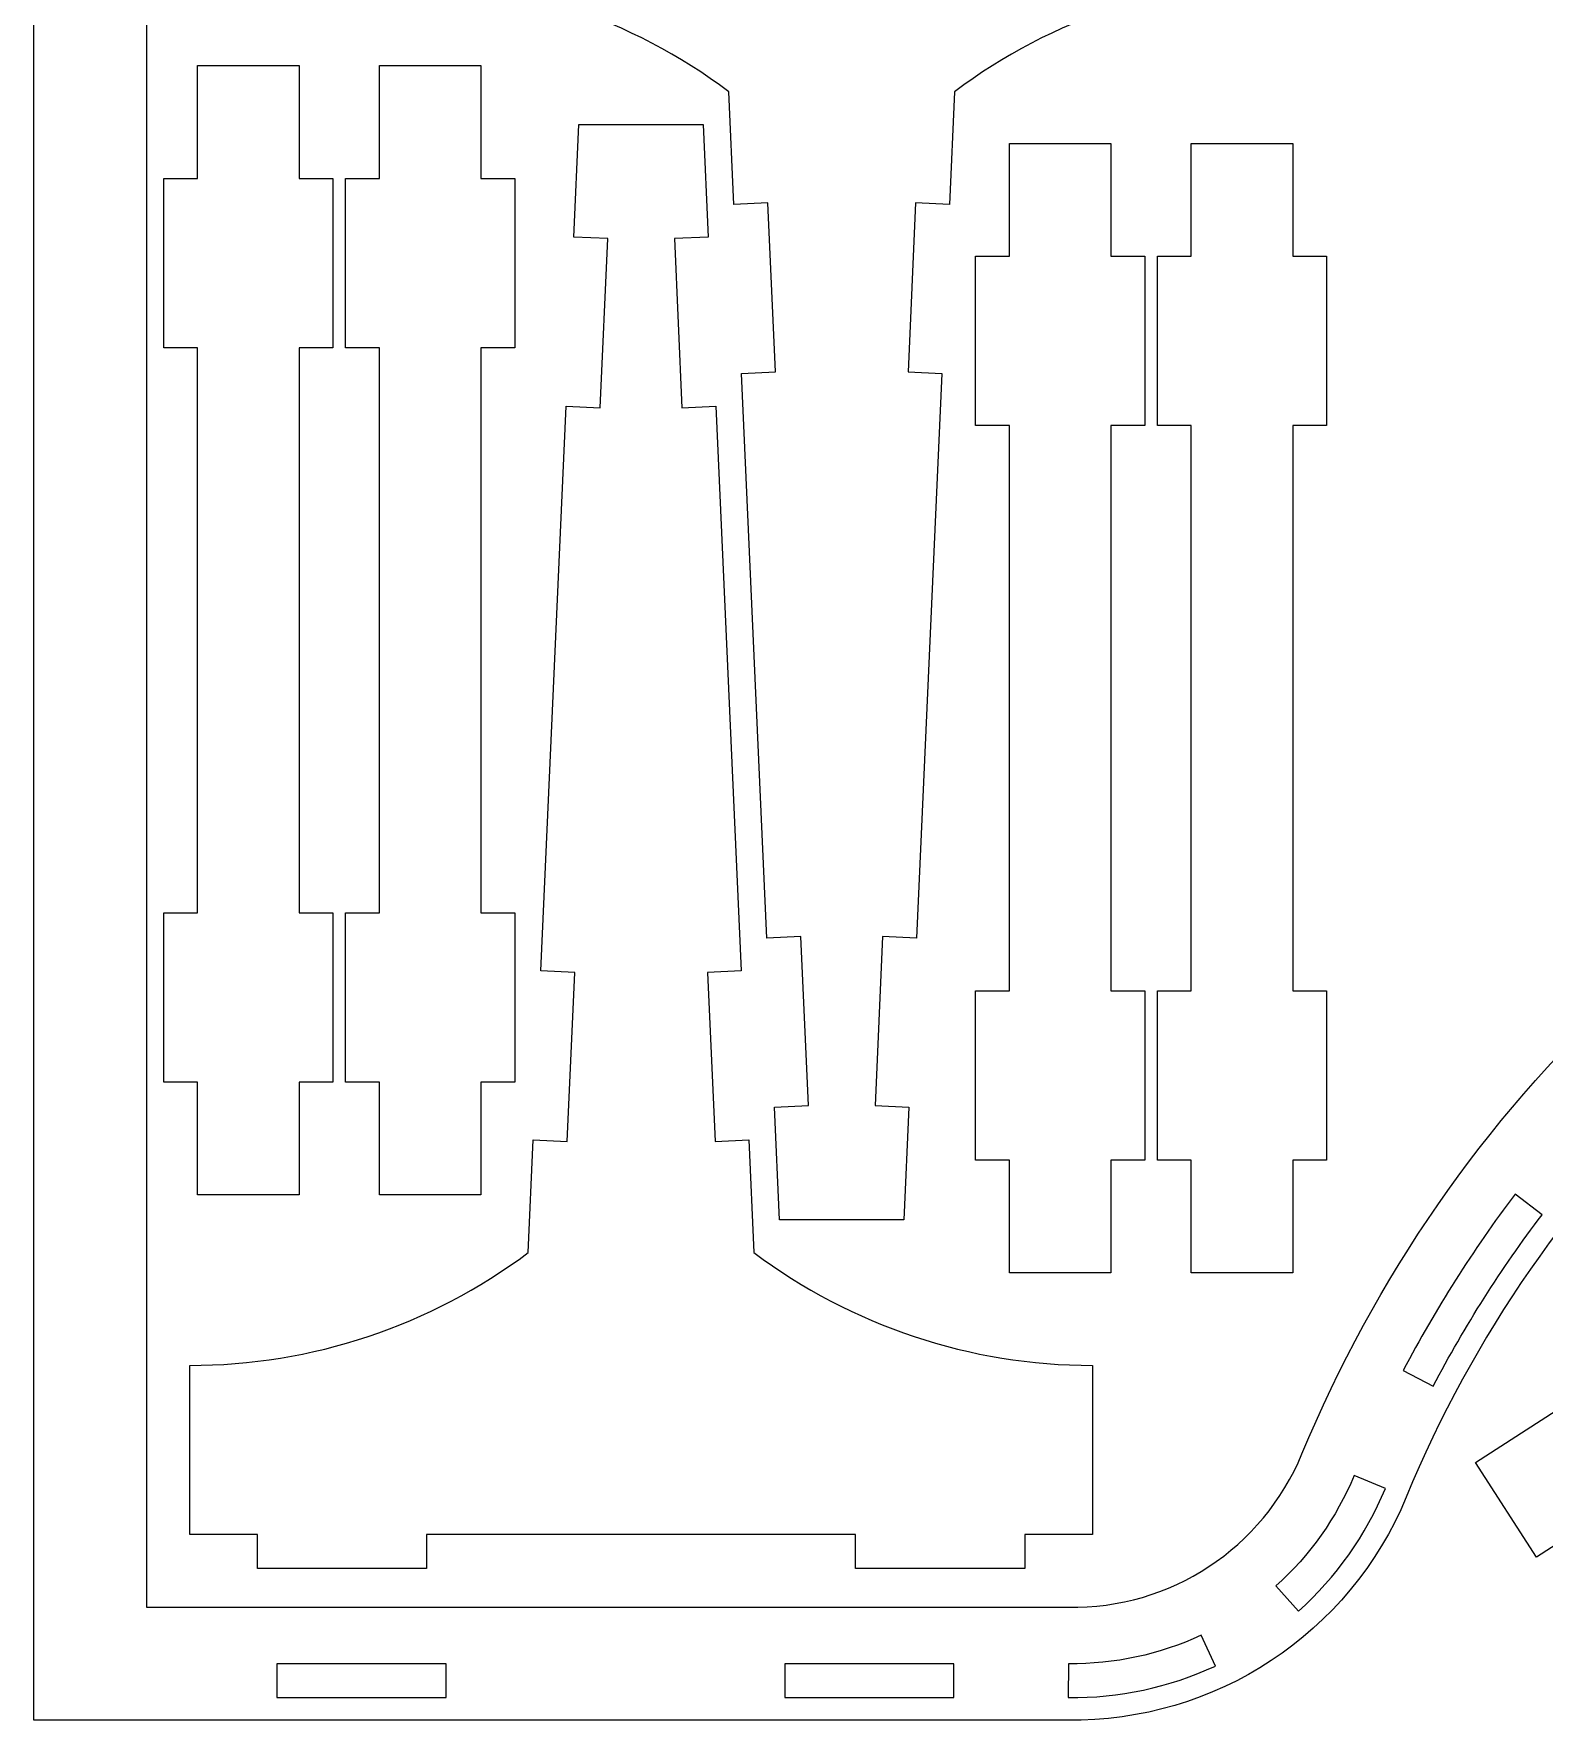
# Model space of a CAD drawing. Header units: millimetres. Extents: x -416 to 416, y -276 to 276.
# Drawn here: x -54.3 to 79.6, y -6.4 to 143.3 of the extents above; entities that cross this region are included whole.
import ezdxf

# ---------------------------------------------------------------- set-up
doc = ezdxf.new("R2010")
doc.units = ezdxf.units.MM
doc.header["$MEASUREMENT"] = 0
doc.layers.add('Camada 1', color=7, linetype='Continuous')

msp = doc.modelspace()

# ---------------------------------------------------------------- linework, layer by layer
at = {"layer": 'Camada 1', "color": 250, "lineweight": 20}
for points, knots in [([(165.113, 275.5761), (165.113, 275.5761), (-54.2609, 275.5761), (-54.2609, 275.5761), (-54.2609, 275.5761), (-54.2609, 275.5761), (-54.2609, -6.2133), (-54.2609, -6.2133), (-54.2609, -6.2133), (-54.2609, -6.2133), (37.3377, -6.2133), (37.3377, -6.2133), (37.3377, -6.2133), (50.4542, -6.3986), (62.3553, 1.44), (67.3646, 13.5637), (67.3646, 13.5637), (79.211, 42.2349), (102.8657, 64.3906), (132.2501, 74.3373), (132.2501, 74.3373), (147.0068, 79.3324), (161.5325, 84.9858), (175.7835, 91.2804), (175.7835, 91.2804), (202.2728, 102.9807), (222.9213, 124.873), (233.0539, 152.0006), (233.0539, 152.0006), (243.1864, 179.1282), (241.9459, 209.1964), (229.613, 235.3977), (229.613, 235.3977), (217.8864, 260.3105), (192.6439, 276.0346), (165.113, 275.5761)], [0, 0, 0, 0, 0.1, 0.1, 0.1, 0.1, 0.2, 0.2, 0.2, 0.2, 0.3, 0.3, 0.3, 0.3, 0.4, 0.4, 0.4, 0.4, 0.5, 0.5, 0.5, 0.5, 0.6, 0.6, 0.6, 0.6, 0.7, 0.7, 0.7, 0.7, 0.8, 0.8, 0.8, 0.8, 1, 1, 1, 1]), ([(-44.2609, 265.5761), (-44.2609, 265.5761), (165.1994, 265.5761), (165.1994, 265.5761), (165.1994, 265.5761), (188.8258, 266.0011), (210.5015, 252.519), (220.5654, 231.1384), (220.5654, 231.1384), (231.7509, 207.3749), (232.876, 180.1037), (223.686, 155.4996), (223.686, 155.4996), (214.496, 130.8956), (195.7683, 111.0397), (171.7431, 100.4279), (171.7431, 100.4279), (157.7652, 94.2539), (143.5178, 88.7088), (129.0438, 83.8093), (129.0438, 83.8093), (96.926, 72.9374), (71.0708, 48.7207), (58.1224, 17.3824), (58.1224, 17.3824), (54.6696, 9.0258), (46.4555, 3.6327), (37.415, 3.7867), (37.415, 3.7867), (37.415, 3.7867), (-44.2609, 3.7867), (-44.2609, 3.7867), (-44.2609, 3.7867), (-44.2609, 3.7867), (-44.2609, 265.5761), (-44.2609, 265.5761)], [0, 0, 0, 0, 0.1, 0.1, 0.1, 0.1, 0.2, 0.2, 0.2, 0.2, 0.3, 0.3, 0.3, 0.3, 0.4, 0.4, 0.4, 0.4, 0.5, 0.5, 0.5, 0.5, 0.6, 0.6, 0.6, 0.6, 0.7, 0.7, 0.7, 0.7, 0.8, 0.8, 0.8, 0.8, 1, 1, 1, 1]), ([(114.91, 257.7502), (114.91, 257.7502), (76.91, 257.7502), (76.91, 257.7502), (76.91, 257.7502), (76.91, 257.7502), (76.91, 260.7502), (76.91, 260.7502), (76.91, 260.7502), (76.91, 260.7502), (61.91, 260.7502), (61.91, 260.7502), (61.91, 260.7502), (61.91, 260.7502), (61.91, 257.7502), (61.91, 257.7502), (61.91, 257.7502), (61.91, 257.7502), (55.91, 257.7502), (55.91, 257.7502), (55.91, 257.7502), (55.91, 257.7502), (55.91, 242.7502), (55.91, 242.7502), (55.91, 242.7502), (66.7285, 242.7502), (77.2552, 239.2413), (85.91, 232.7502), (85.91, 232.7502), (85.91, 232.7502), (86.3595, 222.7603), (86.3595, 222.7603), (86.3595, 222.7603), (86.3595, 222.7603), (89.3565, 222.8952), (89.3565, 222.8952), (89.3565, 222.8952), (89.3565, 222.8952), (90.0308, 207.9103), (90.0308, 207.9103), (90.0308, 207.9103), (90.0308, 207.9103), (87.0339, 207.7755), (87.0339, 207.7755), (87.0339, 207.7755), (87.0339, 207.7755), (89.2861, 157.7249), (89.2861, 157.7249), (89.2861, 157.7249), (89.2861, 157.7249), (92.2831, 157.8598), (92.2831, 157.8598), (92.2831, 157.8598), (92.2831, 157.8598), (92.9574, 142.875), (92.9574, 142.875), (92.9574, 142.875), (92.9574, 142.875), (89.9605, 142.7401), (89.9605, 142.7401), (89.9605, 142.7401), (89.9605, 142.7401), (90.41, 132.7502), (90.41, 132.7502), (90.41, 132.7502), (90.41, 132.7502), (101.41, 132.7502), (101.41, 132.7502), (101.41, 132.7502), (101.41, 132.7502), (101.8595, 142.7401), (101.8595, 142.7401), (101.8595, 142.7401), (101.8595, 142.7401), (98.8626, 142.875), (98.8626, 142.875), (98.8626, 142.875), (98.8626, 142.875), (99.5369, 157.8598), (99.5369, 157.8598), (99.5369, 157.8598), (99.5369, 157.8598), (102.5339, 157.7249), (102.5339, 157.7249), (102.5339, 157.7249), (102.5339, 157.7249), (104.7861, 207.7755), (104.7861, 207.7755), (104.7861, 207.7755), (104.7861, 207.7755), (101.7892, 207.9103), (101.7892, 207.9103), (101.7892, 207.9103), (101.7892, 207.9103), (102.4635, 222.8952), (102.4635, 222.8952), (102.4635, 222.8952), (102.4635, 222.8952), (105.4605, 222.7603), (105.4605, 222.7603), (105.4605, 222.7603), (105.4605, 222.7603), (105.91, 232.7502), (105.91, 232.7502), (105.91, 232.7502), (114.5648, 239.2413), (125.0915, 242.7502), (135.91, 242.7502), (135.91, 242.7502), (135.91, 242.7502), (135.91, 257.7502), (135.91, 257.7502), (135.91, 257.7502), (135.91, 257.7502), (129.91, 257.7502), (129.91, 257.7502), (129.91, 257.7502), (129.91, 257.7502), (129.91, 260.7502), (129.91, 260.7502), (129.91, 260.7502), (129.91, 260.7502), (114.91, 260.7502), (114.91, 260.7502), (114.91, 260.7502), (114.91, 260.7502), (114.91, 257.7502), (114.91, 257.7502)], [0, 0, 0, 0, 0.03030303, 0.03030303, 0.03030303, 0.03030303, 0.06060606, 0.06060606, 0.06060606, 0.06060606, 0.09090909, 0.09090909, 0.09090909, 0.09090909, 0.12121212, 0.12121212, 0.12121212, 0.12121212, 0.15151515, 0.15151515, 0.15151515, 0.15151515, 0.18181818, 0.18181818, 0.18181818, 0.18181818, 0.21212121, 0.21212121, 0.21212121, 0.21212121, 0.24242424, 0.24242424, 0.24242424, 0.24242424, 0.27272727, 0.27272727, 0.27272727, 0.27272727, 0.3030303, 0.3030303, 0.3030303, 0.3030303, 0.33333333, 0.33333333, 0.33333333, 0.33333333, 0.36363636, 0.36363636, 0.36363636, 0.36363636, 0.39393939, 0.39393939, 0.39393939, 0.39393939, 0.42424242, 0.42424242, 0.42424242, 0.42424242, 0.45454545, 0.45454545, 0.45454545, 0.45454545, 0.48484848, 0.48484848, 0.48484848, 0.48484848, 0.51515152, 0.51515152, 0.51515152, 0.51515152, 0.54545455, 0.54545455, 0.54545455, 0.54545455, 0.57575758, 0.57575758, 0.57575758, 0.57575758, 0.60606061, 0.60606061, 0.60606061, 0.60606061, 0.63636364, 0.63636364, 0.63636364, 0.63636364, 0.66666667, 0.66666667, 0.66666667, 0.66666667, 0.6969697, 0.6969697, 0.6969697, 0.6969697, 0.72727273, 0.72727273, 0.72727273, 0.72727273, 0.75757576, 0.75757576, 0.75757576, 0.75757576, 0.78787879, 0.78787879, 0.78787879, 0.78787879, 0.81818182, 0.81818182, 0.81818182, 0.81818182, 0.84848485, 0.84848485, 0.84848485, 0.84848485, 0.87878788, 0.87878788, 0.87878788, 0.87878788, 0.90909091, 0.90909091, 0.90909091, 0.90909091, 0.93939394, 0.93939394, 0.93939394, 0.93939394, 1, 1, 1, 1]), ([(36.3356, 163.13), (36.3356, 163.13), (-1.6644, 163.13), (-1.6644, 163.13), (-1.6644, 163.13), (-1.6644, 163.13), (-1.6644, 166.13), (-1.6644, 166.13), (-1.6644, 166.13), (-1.6644, 166.13), (-16.6644, 166.13), (-16.6644, 166.13), (-16.6644, 166.13), (-16.6644, 166.13), (-16.6644, 163.13), (-16.6644, 163.13), (-16.6644, 163.13), (-16.6644, 163.13), (-22.6644, 163.13), (-22.6644, 163.13), (-22.6644, 163.13), (-22.6644, 163.13), (-22.6644, 148.13), (-22.6644, 148.13), (-22.6644, 148.13), (-11.8459, 148.13), (-1.3192, 144.6211), (7.3356, 138.13), (7.3356, 138.13), (7.3356, 138.13), (7.7851, 128.1401), (7.7851, 128.1401), (7.7851, 128.1401), (7.7851, 128.1401), (10.7821, 128.275), (10.7821, 128.275), (10.7821, 128.275), (10.7821, 128.275), (11.4564, 113.2901), (11.4564, 113.2901), (11.4564, 113.2901), (11.4564, 113.2901), (8.4595, 113.1553), (8.4595, 113.1553), (8.4595, 113.1553), (8.4595, 113.1553), (10.7117, 63.1047), (10.7117, 63.1047), (10.7117, 63.1047), (10.7117, 63.1047), (13.7087, 63.2396), (13.7087, 63.2396), (13.7087, 63.2396), (13.7087, 63.2396), (14.383, 48.2548), (14.383, 48.2548), (14.383, 48.2548), (14.383, 48.2548), (11.3861, 48.1199), (11.3861, 48.1199), (11.3861, 48.1199), (11.3861, 48.1199), (11.8356, 38.13), (11.8356, 38.13), (11.8356, 38.13), (11.8356, 38.13), (22.8356, 38.13), (22.8356, 38.13), (22.8356, 38.13), (22.8356, 38.13), (23.2851, 48.1199), (23.2851, 48.1199), (23.2851, 48.1199), (23.2851, 48.1199), (20.2882, 48.2548), (20.2882, 48.2548), (20.2882, 48.2548), (20.2882, 48.2548), (20.9625, 63.2396), (20.9625, 63.2396), (20.9625, 63.2396), (20.9625, 63.2396), (23.9595, 63.1047), (23.9595, 63.1047), (23.9595, 63.1047), (23.9595, 63.1047), (26.2117, 113.1553), (26.2117, 113.1553), (26.2117, 113.1553), (26.2117, 113.1553), (23.2148, 113.2901), (23.2148, 113.2901), (23.2148, 113.2901), (23.2148, 113.2901), (23.8891, 128.275), (23.8891, 128.275), (23.8891, 128.275), (23.8891, 128.275), (26.8861, 128.1401), (26.8861, 128.1401), (26.8861, 128.1401), (26.8861, 128.1401), (27.3356, 138.13), (27.3356, 138.13), (27.3356, 138.13), (35.9904, 144.6211), (46.5171, 148.13), (57.3356, 148.13), (57.3356, 148.13), (57.3356, 148.13), (57.3356, 163.13), (57.3356, 163.13), (57.3356, 163.13), (57.3356, 163.13), (51.3356, 163.13), (51.3356, 163.13), (51.3356, 163.13), (51.3356, 163.13), (51.3356, 166.13), (51.3356, 166.13), (51.3356, 166.13), (51.3356, 166.13), (36.3356, 166.13), (36.3356, 166.13), (36.3356, 166.13), (36.3356, 166.13), (36.3356, 163.13), (36.3356, 163.13)], [0, 0, 0, 0, 0.03030303, 0.03030303, 0.03030303, 0.03030303, 0.06060606, 0.06060606, 0.06060606, 0.06060606, 0.09090909, 0.09090909, 0.09090909, 0.09090909, 0.12121212, 0.12121212, 0.12121212, 0.12121212, 0.15151515, 0.15151515, 0.15151515, 0.15151515, 0.18181818, 0.18181818, 0.18181818, 0.18181818, 0.21212121, 0.21212121, 0.21212121, 0.21212121, 0.24242424, 0.24242424, 0.24242424, 0.24242424, 0.27272727, 0.27272727, 0.27272727, 0.27272727, 0.3030303, 0.3030303, 0.3030303, 0.3030303, 0.33333333, 0.33333333, 0.33333333, 0.33333333, 0.36363636, 0.36363636, 0.36363636, 0.36363636, 0.39393939, 0.39393939, 0.39393939, 0.39393939, 0.42424242, 0.42424242, 0.42424242, 0.42424242, 0.45454545, 0.45454545, 0.45454545, 0.45454545, 0.48484848, 0.48484848, 0.48484848, 0.48484848, 0.51515152, 0.51515152, 0.51515152, 0.51515152, 0.54545455, 0.54545455, 0.54545455, 0.54545455, 0.57575758, 0.57575758, 0.57575758, 0.57575758, 0.60606061, 0.60606061, 0.60606061, 0.60606061, 0.63636364, 0.63636364, 0.63636364, 0.63636364, 0.66666667, 0.66666667, 0.66666667, 0.66666667, 0.6969697, 0.6969697, 0.6969697, 0.6969697, 0.72727273, 0.72727273, 0.72727273, 0.72727273, 0.75757576, 0.75757576, 0.75757576, 0.75757576, 0.78787879, 0.78787879, 0.78787879, 0.78787879, 0.81818182, 0.81818182, 0.81818182, 0.81818182, 0.84848485, 0.84848485, 0.84848485, 0.84848485, 0.87878788, 0.87878788, 0.87878788, 0.87878788, 0.90909091, 0.90909091, 0.90909091, 0.90909091, 0.93939394, 0.93939394, 0.93939394, 0.93939394, 1, 1, 1, 1]), ([(-27.7451, 130.4378), (-27.7451, 130.4378), (-30.7451, 130.4378), (-30.7451, 130.4378), (-30.7451, 130.4378), (-30.7451, 130.4378), (-30.7451, 140.4378), (-30.7451, 140.4378), (-30.7451, 140.4378), (-30.7451, 140.4378), (-39.7451, 140.4378), (-39.7451, 140.4378), (-39.7451, 140.4378), (-39.7451, 140.4378), (-39.7451, 130.4378), (-39.7451, 130.4378), (-39.7451, 130.4378), (-39.7451, 130.4378), (-42.7451, 130.4378), (-42.7451, 130.4378), (-42.7451, 130.4378), (-42.7451, 130.4378), (-42.7451, 115.4378), (-42.7451, 115.4378), (-42.7451, 115.4378), (-42.7451, 115.4378), (-39.7451, 115.4378), (-39.7451, 115.4378), (-39.7451, 115.4378), (-39.7451, 115.4378), (-39.7451, 65.3366), (-39.7451, 65.3366), (-39.7451, 65.3366), (-39.7451, 65.3366), (-42.7451, 65.3366), (-42.7451, 65.3366), (-42.7451, 65.3366), (-42.7451, 65.3366), (-42.7451, 50.3366), (-42.7451, 50.3366), (-42.7451, 50.3366), (-42.7451, 50.3366), (-39.7451, 50.3366), (-39.7451, 50.3366), (-39.7451, 50.3366), (-39.7451, 50.3366), (-39.7451, 40.3366), (-39.7451, 40.3366), (-39.7451, 40.3366), (-39.7451, 40.3366), (-30.7451, 40.3366), (-30.7451, 40.3366), (-30.7451, 40.3366), (-30.7451, 40.3366), (-30.7451, 50.3366), (-30.7451, 50.3366), (-30.7451, 50.3366), (-30.7451, 50.3366), (-27.7451, 50.3366), (-27.7451, 50.3366), (-27.7451, 50.3366), (-27.7451, 50.3366), (-27.7451, 65.3366), (-27.7451, 65.3366), (-27.7451, 65.3366), (-27.7451, 65.3366), (-30.7451, 65.3366), (-30.7451, 65.3366), (-30.7451, 65.3366), (-30.7451, 65.3366), (-30.7451, 115.4378), (-30.7451, 115.4378), (-30.7451, 115.4378), (-30.7451, 115.4378), (-27.7451, 115.4378), (-27.7451, 115.4378), (-27.7451, 115.4378), (-27.7451, 115.4378), (-27.7451, 130.4378), (-27.7451, 130.4378)], [0, 0, 0, 0, 0.04761905, 0.04761905, 0.04761905, 0.04761905, 0.0952381, 0.0952381, 0.0952381, 0.0952381, 0.14285714, 0.14285714, 0.14285714, 0.14285714, 0.19047619, 0.19047619, 0.19047619, 0.19047619, 0.23809524, 0.23809524, 0.23809524, 0.23809524, 0.28571429, 0.28571429, 0.28571429, 0.28571429, 0.33333333, 0.33333333, 0.33333333, 0.33333333, 0.38095238, 0.38095238, 0.38095238, 0.38095238, 0.42857143, 0.42857143, 0.42857143, 0.42857143, 0.47619048, 0.47619048, 0.47619048, 0.47619048, 0.52380952, 0.52380952, 0.52380952, 0.52380952, 0.57142857, 0.57142857, 0.57142857, 0.57142857, 0.61904762, 0.61904762, 0.61904762, 0.61904762, 0.66666667, 0.66666667, 0.66666667, 0.66666667, 0.71428571, 0.71428571, 0.71428571, 0.71428571, 0.76190476, 0.76190476, 0.76190476, 0.76190476, 0.80952381, 0.80952381, 0.80952381, 0.80952381, 0.85714286, 0.85714286, 0.85714286, 0.85714286, 0.9047619, 0.9047619, 0.9047619, 0.9047619, 1, 1, 1, 1]), ([(-11.6338, 130.4378), (-11.6338, 130.4378), (-14.6338, 130.4378), (-14.6338, 130.4378), (-14.6338, 130.4378), (-14.6338, 130.4378), (-14.6338, 140.4378), (-14.6338, 140.4378), (-14.6338, 140.4378), (-14.6338, 140.4378), (-23.6338, 140.4378), (-23.6338, 140.4378), (-23.6338, 140.4378), (-23.6338, 140.4378), (-23.6338, 130.4378), (-23.6338, 130.4378), (-23.6338, 130.4378), (-23.6338, 130.4378), (-26.6338, 130.4378), (-26.6338, 130.4378), (-26.6338, 130.4378), (-26.6338, 130.4378), (-26.6338, 115.4378), (-26.6338, 115.4378), (-26.6338, 115.4378), (-26.6338, 115.4378), (-23.6338, 115.4378), (-23.6338, 115.4378), (-23.6338, 115.4378), (-23.6338, 115.4378), (-23.6338, 65.3366), (-23.6338, 65.3366), (-23.6338, 65.3366), (-23.6338, 65.3366), (-26.6338, 65.3366), (-26.6338, 65.3366), (-26.6338, 65.3366), (-26.6338, 65.3366), (-26.6338, 50.3366), (-26.6338, 50.3366), (-26.6338, 50.3366), (-26.6338, 50.3366), (-23.6338, 50.3366), (-23.6338, 50.3366), (-23.6338, 50.3366), (-23.6338, 50.3366), (-23.6338, 40.3366), (-23.6338, 40.3366), (-23.6338, 40.3366), (-23.6338, 40.3366), (-14.6338, 40.3366), (-14.6338, 40.3366), (-14.6338, 40.3366), (-14.6338, 40.3366), (-14.6338, 50.3366), (-14.6338, 50.3366), (-14.6338, 50.3366), (-14.6338, 50.3366), (-11.6338, 50.3366), (-11.6338, 50.3366), (-11.6338, 50.3366), (-11.6338, 50.3366), (-11.6338, 65.3366), (-11.6338, 65.3366), (-11.6338, 65.3366), (-11.6338, 65.3366), (-14.6338, 65.3366), (-14.6338, 65.3366), (-14.6338, 65.3366), (-14.6338, 65.3366), (-14.6338, 115.4378), (-14.6338, 115.4378), (-14.6338, 115.4378), (-14.6338, 115.4378), (-11.6338, 115.4378), (-11.6338, 115.4378), (-11.6338, 115.4378), (-11.6338, 115.4378), (-11.6338, 130.4378), (-11.6338, 130.4378)], [0, 0, 0, 0, 0.04761905, 0.04761905, 0.04761905, 0.04761905, 0.0952381, 0.0952381, 0.0952381, 0.0952381, 0.14285714, 0.14285714, 0.14285714, 0.14285714, 0.19047619, 0.19047619, 0.19047619, 0.19047619, 0.23809524, 0.23809524, 0.23809524, 0.23809524, 0.28571429, 0.28571429, 0.28571429, 0.28571429, 0.33333333, 0.33333333, 0.33333333, 0.33333333, 0.38095238, 0.38095238, 0.38095238, 0.38095238, 0.42857143, 0.42857143, 0.42857143, 0.42857143, 0.47619048, 0.47619048, 0.47619048, 0.47619048, 0.52380952, 0.52380952, 0.52380952, 0.52380952, 0.57142857, 0.57142857, 0.57142857, 0.57142857, 0.61904762, 0.61904762, 0.61904762, 0.61904762, 0.66666667, 0.66666667, 0.66666667, 0.66666667, 0.71428571, 0.71428571, 0.71428571, 0.71428571, 0.76190476, 0.76190476, 0.76190476, 0.76190476, 0.80952381, 0.80952381, 0.80952381, 0.80952381, 0.85714286, 0.85714286, 0.85714286, 0.85714286, 0.9047619, 0.9047619, 0.9047619, 0.9047619, 1, 1, 1, 1]), ([(-19.4444, 10.2267), (-19.4444, 10.2267), (18.5556, 10.2267), (18.5556, 10.2267), (18.5556, 10.2267), (18.5556, 10.2267), (18.5556, 7.2267), (18.5556, 7.2267), (18.5556, 7.2267), (18.5556, 7.2267), (33.5556, 7.2267), (33.5556, 7.2267), (33.5556, 7.2267), (33.5556, 7.2267), (33.5556, 10.2267), (33.5556, 10.2267), (33.5556, 10.2267), (33.5556, 10.2267), (39.5556, 10.2267), (39.5556, 10.2267), (39.5556, 10.2267), (39.5556, 10.2267), (39.5556, 25.2267), (39.5556, 25.2267), (39.5556, 25.2267), (28.7371, 25.2267), (18.2104, 28.7356), (9.5556, 35.2267), (9.5556, 35.2267), (9.5556, 35.2267), (9.1061, 45.2166), (9.1061, 45.2166), (9.1061, 45.2166), (9.1061, 45.2166), (6.1091, 45.0817), (6.1091, 45.0817), (6.1091, 45.0817), (6.1091, 45.0817), (5.4348, 60.0666), (5.4348, 60.0666), (5.4348, 60.0666), (5.4348, 60.0666), (8.4317, 60.2014), (8.4317, 60.2014), (8.4317, 60.2014), (8.4317, 60.2014), (6.1795, 110.252), (6.1795, 110.252), (6.1795, 110.252), (6.1795, 110.252), (3.1825, 110.1171), (3.1825, 110.1171), (3.1825, 110.1171), (3.1825, 110.1171), (2.5082, 125.1019), (2.5082, 125.1019), (2.5082, 125.1019), (2.5082, 125.1019), (5.5051, 125.2368), (5.5051, 125.2368), (5.5051, 125.2368), (5.5051, 125.2368), (5.0556, 135.2267), (5.0556, 135.2267), (5.0556, 135.2267), (5.0556, 135.2267), (-5.9444, 135.2267), (-5.9444, 135.2267), (-5.9444, 135.2267), (-5.9444, 135.2267), (-6.3939, 125.2368), (-6.3939, 125.2368), (-6.3939, 125.2368), (-6.3939, 125.2368), (-3.397, 125.1019), (-3.397, 125.1019), (-3.397, 125.1019), (-3.397, 125.1019), (-4.0713, 110.1171), (-4.0713, 110.1171), (-4.0713, 110.1171), (-4.0713, 110.1171), (-7.0683, 110.252), (-7.0683, 110.252), (-7.0683, 110.252), (-7.0683, 110.252), (-9.3205, 60.2014), (-9.3205, 60.2014), (-9.3205, 60.2014), (-9.3205, 60.2014), (-6.3236, 60.0666), (-6.3236, 60.0666), (-6.3236, 60.0666), (-6.3236, 60.0666), (-6.9979, 45.0817), (-6.9979, 45.0817), (-6.9979, 45.0817), (-6.9979, 45.0817), (-9.9949, 45.2166), (-9.9949, 45.2166), (-9.9949, 45.2166), (-9.9949, 45.2166), (-10.4444, 35.2267), (-10.4444, 35.2267), (-10.4444, 35.2267), (-19.0992, 28.7356), (-29.6259, 25.2267), (-40.4444, 25.2267), (-40.4444, 25.2267), (-40.4444, 25.2267), (-40.4444, 10.2267), (-40.4444, 10.2267), (-40.4444, 10.2267), (-40.4444, 10.2267), (-34.4444, 10.2267), (-34.4444, 10.2267), (-34.4444, 10.2267), (-34.4444, 10.2267), (-34.4444, 7.2267), (-34.4444, 7.2267), (-34.4444, 7.2267), (-34.4444, 7.2267), (-19.4444, 7.2267), (-19.4444, 7.2267), (-19.4444, 7.2267), (-19.4444, 7.2267), (-19.4444, 10.2267), (-19.4444, 10.2267)], [0, 0, 0, 0, 0.03030303, 0.03030303, 0.03030303, 0.03030303, 0.06060606, 0.06060606, 0.06060606, 0.06060606, 0.09090909, 0.09090909, 0.09090909, 0.09090909, 0.12121212, 0.12121212, 0.12121212, 0.12121212, 0.15151515, 0.15151515, 0.15151515, 0.15151515, 0.18181818, 0.18181818, 0.18181818, 0.18181818, 0.21212121, 0.21212121, 0.21212121, 0.21212121, 0.24242424, 0.24242424, 0.24242424, 0.24242424, 0.27272727, 0.27272727, 0.27272727, 0.27272727, 0.3030303, 0.3030303, 0.3030303, 0.3030303, 0.33333333, 0.33333333, 0.33333333, 0.33333333, 0.36363636, 0.36363636, 0.36363636, 0.36363636, 0.39393939, 0.39393939, 0.39393939, 0.39393939, 0.42424242, 0.42424242, 0.42424242, 0.42424242, 0.45454545, 0.45454545, 0.45454545, 0.45454545, 0.48484848, 0.48484848, 0.48484848, 0.48484848, 0.51515152, 0.51515152, 0.51515152, 0.51515152, 0.54545455, 0.54545455, 0.54545455, 0.54545455, 0.57575758, 0.57575758, 0.57575758, 0.57575758, 0.60606061, 0.60606061, 0.60606061, 0.60606061, 0.63636364, 0.63636364, 0.63636364, 0.63636364, 0.66666667, 0.66666667, 0.66666667, 0.66666667, 0.6969697, 0.6969697, 0.6969697, 0.6969697, 0.72727273, 0.72727273, 0.72727273, 0.72727273, 0.75757576, 0.75757576, 0.75757576, 0.75757576, 0.78787879, 0.78787879, 0.78787879, 0.78787879, 0.81818182, 0.81818182, 0.81818182, 0.81818182, 0.84848485, 0.84848485, 0.84848485, 0.84848485, 0.87878788, 0.87878788, 0.87878788, 0.87878788, 0.90909091, 0.90909091, 0.90909091, 0.90909091, 0.93939394, 0.93939394, 0.93939394, 0.93939394, 1, 1, 1, 1]), ([(29.1969, 43.4359), (29.1969, 43.4359), (32.1969, 43.4359), (32.1969, 43.4359), (32.1969, 43.4359), (32.1969, 43.4359), (32.1969, 33.4359), (32.1969, 33.4359), (32.1969, 33.4359), (32.1969, 33.4359), (41.1969, 33.4359), (41.1969, 33.4359), (41.1969, 33.4359), (41.1969, 33.4359), (41.1969, 43.4359), (41.1969, 43.4359), (41.1969, 43.4359), (41.1969, 43.4359), (44.1969, 43.4359), (44.1969, 43.4359), (44.1969, 43.4359), (44.1969, 43.4359), (44.1969, 58.4359), (44.1969, 58.4359), (44.1969, 58.4359), (44.1969, 58.4359), (41.1969, 58.4359), (41.1969, 58.4359), (41.1969, 58.4359), (41.1969, 58.4359), (41.1969, 108.5371), (41.1969, 108.5371), (41.1969, 108.5371), (41.1969, 108.5371), (44.1969, 108.5371), (44.1969, 108.5371), (44.1969, 108.5371), (44.1969, 108.5371), (44.1969, 123.5371), (44.1969, 123.5371), (44.1969, 123.5371), (44.1969, 123.5371), (41.1969, 123.5371), (41.1969, 123.5371), (41.1969, 123.5371), (41.1969, 123.5371), (41.1969, 133.5371), (41.1969, 133.5371), (41.1969, 133.5371), (41.1969, 133.5371), (32.1969, 133.5371), (32.1969, 133.5371), (32.1969, 133.5371), (32.1969, 133.5371), (32.1969, 123.5371), (32.1969, 123.5371), (32.1969, 123.5371), (32.1969, 123.5371), (29.1969, 123.5371), (29.1969, 123.5371), (29.1969, 123.5371), (29.1969, 123.5371), (29.1969, 108.5371), (29.1969, 108.5371), (29.1969, 108.5371), (29.1969, 108.5371), (32.1969, 108.5371), (32.1969, 108.5371), (32.1969, 108.5371), (32.1969, 108.5371), (32.1969, 58.4359), (32.1969, 58.4359), (32.1969, 58.4359), (32.1969, 58.4359), (29.1969, 58.4359), (29.1969, 58.4359), (29.1969, 58.4359), (29.1969, 58.4359), (29.1969, 43.4359), (29.1969, 43.4359)], [0, 0, 0, 0, 0.04761905, 0.04761905, 0.04761905, 0.04761905, 0.0952381, 0.0952381, 0.0952381, 0.0952381, 0.14285714, 0.14285714, 0.14285714, 0.14285714, 0.19047619, 0.19047619, 0.19047619, 0.19047619, 0.23809524, 0.23809524, 0.23809524, 0.23809524, 0.28571429, 0.28571429, 0.28571429, 0.28571429, 0.33333333, 0.33333333, 0.33333333, 0.33333333, 0.38095238, 0.38095238, 0.38095238, 0.38095238, 0.42857143, 0.42857143, 0.42857143, 0.42857143, 0.47619048, 0.47619048, 0.47619048, 0.47619048, 0.52380952, 0.52380952, 0.52380952, 0.52380952, 0.57142857, 0.57142857, 0.57142857, 0.57142857, 0.61904762, 0.61904762, 0.61904762, 0.61904762, 0.66666667, 0.66666667, 0.66666667, 0.66666667, 0.71428571, 0.71428571, 0.71428571, 0.71428571, 0.76190476, 0.76190476, 0.76190476, 0.76190476, 0.80952381, 0.80952381, 0.80952381, 0.80952381, 0.85714286, 0.85714286, 0.85714286, 0.85714286, 0.9047619, 0.9047619, 0.9047619, 0.9047619, 1, 1, 1, 1]), ([(45.3082, 43.4359), (45.3082, 43.4359), (48.3082, 43.4359), (48.3082, 43.4359), (48.3082, 43.4359), (48.3082, 43.4359), (48.3082, 33.4359), (48.3082, 33.4359), (48.3082, 33.4359), (48.3082, 33.4359), (57.3082, 33.4359), (57.3082, 33.4359), (57.3082, 33.4359), (57.3082, 33.4359), (57.3082, 43.4359), (57.3082, 43.4359), (57.3082, 43.4359), (57.3082, 43.4359), (60.3082, 43.4359), (60.3082, 43.4359), (60.3082, 43.4359), (60.3082, 43.4359), (60.3082, 58.4359), (60.3082, 58.4359), (60.3082, 58.4359), (60.3082, 58.4359), (57.3082, 58.4359), (57.3082, 58.4359), (57.3082, 58.4359), (57.3082, 58.4359), (57.3082, 108.5371), (57.3082, 108.5371), (57.3082, 108.5371), (57.3082, 108.5371), (60.3082, 108.5371), (60.3082, 108.5371), (60.3082, 108.5371), (60.3082, 108.5371), (60.3082, 123.5371), (60.3082, 123.5371), (60.3082, 123.5371), (60.3082, 123.5371), (57.3082, 123.5371), (57.3082, 123.5371), (57.3082, 123.5371), (57.3082, 123.5371), (57.3082, 133.5371), (57.3082, 133.5371), (57.3082, 133.5371), (57.3082, 133.5371), (48.3082, 133.5371), (48.3082, 133.5371), (48.3082, 133.5371), (48.3082, 133.5371), (48.3082, 123.5371), (48.3082, 123.5371), (48.3082, 123.5371), (48.3082, 123.5371), (45.3082, 123.5371), (45.3082, 123.5371), (45.3082, 123.5371), (45.3082, 123.5371), (45.3082, 108.5371), (45.3082, 108.5371), (45.3082, 108.5371), (45.3082, 108.5371), (48.3082, 108.5371), (48.3082, 108.5371), (48.3082, 108.5371), (48.3082, 108.5371), (48.3082, 58.4359), (48.3082, 58.4359), (48.3082, 58.4359), (48.3082, 58.4359), (45.3082, 58.4359), (45.3082, 58.4359), (45.3082, 58.4359), (45.3082, 58.4359), (45.3082, 43.4359), (45.3082, 43.4359)], [0, 0, 0, 0, 0.04761905, 0.04761905, 0.04761905, 0.04761905, 0.0952381, 0.0952381, 0.0952381, 0.0952381, 0.14285714, 0.14285714, 0.14285714, 0.14285714, 0.19047619, 0.19047619, 0.19047619, 0.19047619, 0.23809524, 0.23809524, 0.23809524, 0.23809524, 0.28571429, 0.28571429, 0.28571429, 0.28571429, 0.33333333, 0.33333333, 0.33333333, 0.33333333, 0.38095238, 0.38095238, 0.38095238, 0.38095238, 0.42857143, 0.42857143, 0.42857143, 0.42857143, 0.47619048, 0.47619048, 0.47619048, 0.47619048, 0.52380952, 0.52380952, 0.52380952, 0.52380952, 0.57142857, 0.57142857, 0.57142857, 0.57142857, 0.61904762, 0.61904762, 0.61904762, 0.61904762, 0.66666667, 0.66666667, 0.66666667, 0.66666667, 0.71428571, 0.71428571, 0.71428571, 0.71428571, 0.76190476, 0.76190476, 0.76190476, 0.76190476, 0.80952381, 0.80952381, 0.80952381, 0.80952381, 0.85714286, 0.85714286, 0.85714286, 0.85714286, 0.9047619, 0.9047619, 0.9047619, 0.9047619, 1, 1, 1, 1]), ([(221.4173, 111.998), (221.4173, 111.998), (73.4943, 16.6314), (73.4943, 16.6314), (73.4943, 16.6314), (73.4943, 16.6314), (78.9129, 8.2266), (78.9129, 8.2266), (78.9129, 8.2266), (78.9129, 8.2266), (226.8359, 103.5933), (226.8359, 103.5933), (226.8359, 103.5933), (226.8359, 103.5933), (228.4614, 101.0719), (228.4614, 101.0719), (228.4614, 101.0719), (228.4614, 101.0719), (231.8233, 103.2393), (231.8233, 103.2393), (231.8233, 103.2393), (231.8233, 103.2393), (223.1536, 116.6868), (223.1536, 116.6868), (223.1536, 116.6868), (223.1536, 116.6868), (219.7918, 114.5194), (219.7918, 114.5194), (219.7918, 114.5194), (219.7918, 114.5194), (221.4173, 111.998), (221.4173, 111.998)], [0, 0, 0, 0, 0.11111111, 0.11111111, 0.11111111, 0.11111111, 0.22222222, 0.22222222, 0.22222222, 0.22222222, 0.33333333, 0.33333333, 0.33333333, 0.33333333, 0.44444444, 0.44444444, 0.44444444, 0.44444444, 0.55555556, 0.55555556, 0.55555556, 0.55555556, 0.66666667, 0.66666667, 0.66666667, 0.66666667, 0.77777778, 0.77777778, 0.77777778, 0.77777778, 1, 1, 1, 1]), ([(67.0963, 24.7794), (69.9651, 30.2473), (73.2792, 35.4698), (77.005, 40.3939), (77.005, 40.3939), (77.005, 40.3939), (79.3973, 38.5838), (79.3973, 38.5838), (79.3973, 38.5838), (75.7709, 33.791), (72.5452, 28.7077), (69.7529, 23.3856), (69.7529, 23.3856), (69.7529, 23.3856), (67.0963, 24.7794), (67.0963, 24.7794)], [0, 0, 0, 0, 0.2, 0.2, 0.2, 0.2, 0.4, 0.4, 0.4, 0.4, 0.6, 0.6, 0.6, 0.6, 1, 1, 1, 1]), ([(62.7435, 15.473), (62.7435, 15.473), (65.5162, 14.3274), (65.5162, 14.3274), (65.5162, 14.3274), (63.7975, 10.1678), (61.1649, 6.4482), (57.8135, 3.4441), (57.8135, 3.4441), (57.8135, 3.4441), (55.8111, 5.6781), (55.8111, 5.6781), (55.8111, 5.6781), (58.8274, 8.3817), (61.1967, 11.7294), (62.7435, 15.473)], [0, 0, 0, 0, 0.2, 0.2, 0.2, 0.2, 0.4, 0.4, 0.4, 0.4, 0.6, 0.6, 0.6, 0.6, 1, 1, 1, 1]), ([(37.4486, -1.2143), (41.4989, -1.2655), (45.5089, -0.4047), (49.1813, 1.3043), (49.1813, 1.3043), (49.1813, 1.3043), (50.4471, -1.4156), (50.4471, -1.4156), (50.4471, -1.4156), (46.3666, -3.3145), (41.9111, -4.271), (37.4107, -4.2141), (37.4107, -4.2141), (37.4107, -4.2141), (37.4486, -1.2143), (37.4486, -1.2143)], [0, 0, 0, 0, 0.2, 0.2, 0.2, 0.2, 0.4, 0.4, 0.4, 0.4, 0.6, 0.6, 0.6, 0.6, 1, 1, 1, 1]), ([(-17.7156, -1.2133), (-17.7156, -1.2133), (-17.7156, -4.2133), (-17.7156, -4.2133), (-17.7156, -4.2133), (-17.7156, -4.2133), (-32.7156, -4.2133), (-32.7156, -4.2133), (-32.7156, -4.2133), (-32.7156, -4.2133), (-32.7156, -1.2133), (-32.7156, -1.2133), (-32.7156, -1.2133), (-32.7156, -1.2133), (-17.7156, -1.2133), (-17.7156, -1.2133)], [0, 0, 0, 0, 0.2, 0.2, 0.2, 0.2, 0.4, 0.4, 0.4, 0.4, 0.6, 0.6, 0.6, 0.6, 1, 1, 1, 1]), ([(27.2844, -1.2133), (27.2844, -1.2133), (27.2844, -4.2133), (27.2844, -4.2133), (27.2844, -4.2133), (27.2844, -4.2133), (12.2844, -4.2133), (12.2844, -4.2133), (12.2844, -4.2133), (12.2844, -4.2133), (12.2844, -1.2133), (12.2844, -1.2133), (12.2844, -1.2133), (12.2844, -1.2133), (27.2844, -1.2133), (27.2844, -1.2133)], [0, 0, 0, 0, 0.2, 0.2, 0.2, 0.2, 0.4, 0.4, 0.4, 0.4, 0.6, 0.6, 0.6, 0.6, 1, 1, 1, 1])]:
    msp.add_open_spline(points, degree=3, knots=knots, dxfattribs=at)

doc.saveas('drawing.dxf')
